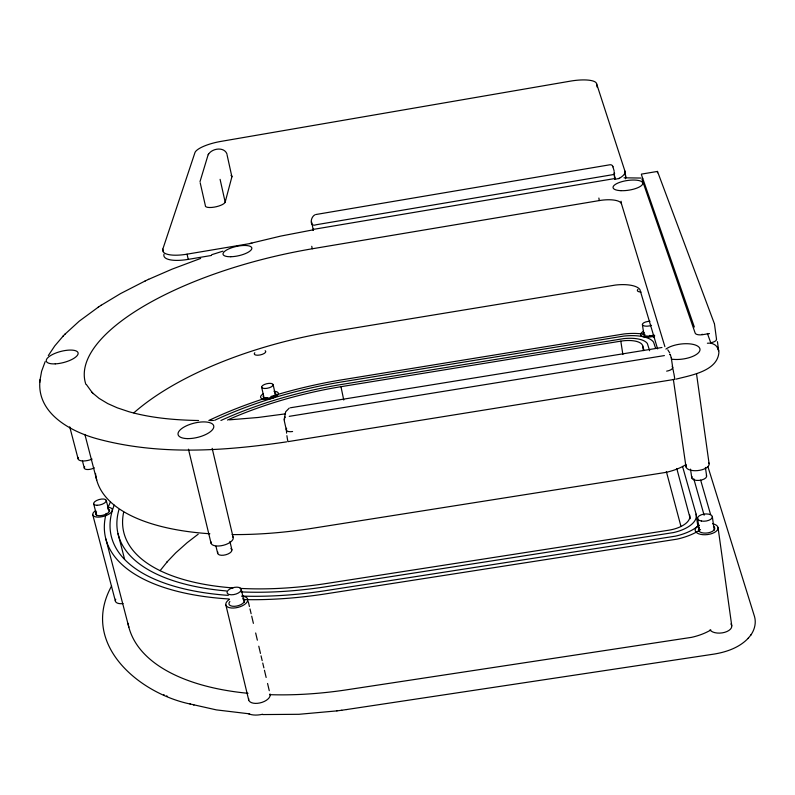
<?xml version="1.0" encoding="UTF-8"?>
<svg xmlns="http://www.w3.org/2000/svg" width="795" height="795" viewBox="0 0 795 795"><rect width="100%" height="100%" fill="white"/><g stroke="black" fill="none" stroke-linecap="round" stroke-linejoin="round"><path stroke-width="1.19" d="M619.534 178.279L614.664 179.431M39.859 381.54C37.236 414.155 71.818 432.192 98.729 439.228C159.984 455.505 224.637 451.033 286.657 441.851M39.939 380.507L41.608 371.285L45.166 361.626M39.81 382.266L39.998 379.781M200.012 181.628L208.012 155.154C210.963 148.486 223.902 146.181 226.943 153.892M284.143 419.452L285.673 411.77L289.271 408.093M284.471 419.651L284.68 416.948L284.789 417.474A6.767 2.743 -12.6 0 1 285.057 416.958M714.417 323.774L657.485 171.422L657.475 172.783M200.191 182.751L205.339 205.498A10.176 3.061 -12.4 0 0 214.322 207.117A10.176 3.061 -12.4 0 0 225.164 202.129L231.902 176.798L227.042 154.747M163.303 251.121L162.826 249.073L194.934 152.66A24.247 6.688 -12.2 0 1 220.682 141.45L570.413 81.13A24.625 6.847 -9.3 0 1 596.528 83.505L624.9 171.044L625.685 176.331A28.352 9.133 -8.9 0 1 625.466 178.776M111.608 585.965C79.739 643.513 138.33 693.3 190.472 704.082M208.191 154.697L208.588 153.912M48.316 355.574L54.776 345.904L63.332 335.868M750.609 635.334C754.495 630.127 756.323 623.171 754.594 616.811L707.888 466.566M160.103 570.671L167.477 561.489L167.119 561.886L175.725 552.863L187.193 542.647L198.203 534.18M346.451 709.567L714.029 654.096C726.59 652.039 739.579 647.557 748.443 638.007M748.065 638.474L751.017 634.827M64.634 334.506L79.242 321.16L98.6 306.94M62.904 336.315L65.061 334.059M100.766 305.519L120.542 293.594L145.455 280.814M98.173 307.218L101.184 305.24M148.357 279.452L172.167 269.117L200.648 258.435M145.117 280.973L148.685 279.303M315.148 214.749C310.467 216.598 308.937 227.618 316.36 224.717L612.16 174.781A2.703 0.865 -8.7 0 0 614.575 173.489L614.068 171.829M211.699 254.708L222.918 251.16M249.64 243.548L280.804 236.075L312.266 230.003M676.167 379.116C690.954 375.26 718.273 371.017 718.948 351.589M316.032 214.491L609.894 164.774A2.693 2.534 -17.7 0 1 612.925 166.831M614.128 173.141L614.933 178.517L313.151 229.417L313.031 230.311A7.94 0.845 80.4 0 1 313.508 230.103M641.525 174.105L657.485 171.422M162.826 249.073A27.924 8.825 -12.8 0 0 187.054 254.171L251.906 243.24M164.028 254.201A27.895 8.884 -12.8 0 0 188.256 259.369L211.49 255.453M85.88 384.373A223.733 82.143 -12.1 0 1 312.266 248.775L599.261 200.579A20.67 6.907 -8.8 0 1 621.461 203.798L664.898 346.67M227.499 420.058A217.343 95.37 -12.4 0 1 340.976 386.688L620.816 341.144A20.123 8.059 -8.3 0 1 642.648 345.696L643.98 350.466M709.488 333.562L702.79 334.655L702.124 334.208L702.204 334.745A6.787 2.683 -7.3 0 1 695.188 333.155L642.092 179.551A5.515 1.789 -8.4 0 1 642.738 178.408M290.404 407.775L661.967 347.485M289.261 416.341L664.391 355.584M285.524 413.837L258.067 417.484L229.348 419.849M262.638 714.566L298.98 714.298L336.981 710.879M341.641 710.263L346.56 709.557M336.851 710.899L341.761 710.243M624.055 177.812L640.989 178.05M209.671 420.515L213.537 420.446M198.571 420.515C175.486 420.088 151.457 418.14 128.86 411.701L117.282 407.825L107.762 403.592L99.097 398.384L92.926 393.247M249.6 713.86L216.359 709.885L189.965 703.943M193.493 704.897L193.99 705.036M163.601 694.591L164.148 694.82M166.602 695.873L167.129 696.102M91.743 392.044L93.263 393.595M92.081 392.392L86.546 384.75M667.78 349.81L669.797 353M717.398 347.316L718.67 350.794A10.166 9.202 -13.8 0 0 707.381 343.231M707.401 333.453L710.74 342.734A6.787 2.713 -7.2 0 0 716.474 339.048M641.356 174.433L694.343 327.043M624.542 172.803L625.685 176.331M612.816 166.403L614.138 170.935M671.308 357.979L670.294 354.491L670.374 355.037A6.897 2.802 -7.7 0 0 669.778 354.411M614.088 174.622L614.933 178.517M700.663 480.16L710.611 514.623M657.604 348.896L639.905 289.539A26.305 9.878 -8.5 0 0 615.429 285.057L330.233 331.982A226.287 93.164 -12.3 0 0 133.838 412.853M655.656 348.389L653.599 342.228A31.959 12.8 -8.3 0 0 623.757 336.086L341.274 382.007A230.232 101.084 -12.4 0 0 214.66 420.307M693.757 478.699L704.131 515.23M649.634 350.734L647.378 343.579A25.5 10.216 -8.3 0 0 623.568 338.65L341.115 384.551A223.196 97.964 -12.4 0 0 220.93 420.476M682.537 466.427L696.102 514.127L697.95 526.986M676.774 468.523L690.229 518.698M666.349 471.524L680.977 526.459M82.441 460.941L84.32 468.126M93.641 503.801L96.752 515.707M69.712 426.806L78.109 458.834M92.767 514.772L115.384 601.09M84.876 434.418L96.702 479.991M105.824 538.871L128.84 627.156M118.018 533.703L124.596 559.213M106.232 500.363L109.004 511.066M188.455 449.195L211.033 543.184M225.869 604.965L248.686 699.968M215.962 546.225L217.691 553.439M229.904 541.375L231.892 549.792M241.203 589.194A7.274 3.458 -14.5 0 1 231.295 594.789A7.274 3.458 -14.5 0 1 229.944 588.946A7.274 3.458 -14.5 0 1 241.203 589.194L244.343 602.481M212.166 448.33L233.173 537.48M248.298 601.716L249.431 606.525M249.998 608.93L251.131 613.74M251.697 616.145L253.396 623.36M255.662 632.979L257.361 640.194M258.782 646.206L260.482 653.42M261.048 655.825L262.181 660.635M262.748 663.04L263.88 667.85M264.447 670.255L266.146 677.469M267.567 683.481L269.267 690.696M187.054 254.171L188.256 259.369M220.096 179.342L225.164 202.129M261.644 387.145L264.089 398.057M284.133 420.038L286.369 430.165M273.122 384.611L275.537 395.522M311.749 246.301L312.266 248.775M340.976 386.688L343.748 400.014M311.62 222.043L313.151 229.417A5.297 1.709 -11.6 0 1 313.538 228.751M598.874 198.044L599.261 200.579M620.816 341.144L622.873 354.52M614.426 176.848L614.744 178.984M596.528 83.505L597.055 87.003M642.39 324.559L643.851 334.377M621.084 201.244L621.461 203.798M642.648 345.696L643.384 350.605M690.517 469.139L691.789 477.954M697.593 518.37L699.371 530.782M671.278 357.68L672.699 367.529M673.355 379.344L685.996 466.884M696.102 514.127L696.36 515.945A30.687 14.747 -7.3 0 1 673.444 532.58L325.274 586.859A223.196 97.964 -12.4 0 1 241.064 591.907M696.509 373.68L709.1 463.714M718.044 527.612L731.758 625.715M705.413 467.43L706.616 475.957M712.34 516.651L714.228 530.076M717.438 341.651L718.67 350.794M714.476 324.022L716.534 339.276M94.347 467.848A6.579 2.633 -15.3 0 1 86.764 469.487A6.579 2.633 -15.3 0 1 84.707 466.854M624.9 171.044A28.381 9.073 -8.9 0 1 618.639 178.676M231.027 175.486A9.798 2.842 -12.3 0 1 231.902 176.798M672.222 366.326A10.275 0.716 79.9 0 1 672.808 368.532M672.977 369.228A10.275 0.716 79.9 0 1 673.643 372.398M673.812 373.262A10.275 0.716 79.9 0 1 674.836 379.344L287.939 441.652A10.136 1.361 81.1 0 1 286.906 435.66M685.439 464.896A38.925 17.57 -7.6 0 1 665.962 472.379L311.223 528.476A232.806 95.877 -12.3 0 1 232.07 534.578M209.86 533.763A232.806 95.877 -12.3 0 1 95.519 473.423M672.649 367.29A6.907 2.842 -7.7 0 1 666.657 371.146M292.59 431.516A6.777 2.782 -12.7 0 1 286.339 429.678L286.528 428.227A10.136 1.361 81.1 0 0 286.617 433.146M689.692 515.031A24.218 11.637 -7.3 0 1 668.684 530.225L325.562 583.629A217.343 95.37 -12.4 0 1 240.14 588.389M233.034 587.932A217.343 95.37 -12.4 0 1 123.682 512.099M269.555 694.661A232.021 111.638 -12.6 0 0 345.726 689.961L691.64 637.332A44.083 23.154 -6.7 0 0 710.829 629.978M248.03 693.3A232.021 111.638 -12.6 0 1 128.005 623.36M226.456 590.953A223.196 97.964 -12.4 0 1 118.982 509.555M241.7 596.081A230.232 101.084 -12.4 0 0 324.916 590.755L675.422 536.148A38.458 18.474 -7.3 0 0 699.053 525.097M228.314 595.375A230.232 101.084 -12.4 0 1 114.212 505.123M243.111 599.579A236.095 103.688 -12.4 0 0 324.618 594.024L677.082 539.139A44.927 21.584 -7.3 0 0 700.534 529.559M229.218 598.993A236.095 103.688 -12.4 0 1 106.212 513.381M108.011 507.757A236.095 103.688 -12.4 0 1 110.376 502.102M208.837 420.476A236.095 103.688 -12.4 0 1 267.388 397.599M270.817 396.526A236.095 103.688 -12.4 0 1 341.403 379.901L623.916 333.96A37.335 14.956 -8.3 0 1 645.013 334.377M649.505 335.44A37.335 14.956 -8.3 0 1 654.414 337.418M665.892 349.084A18.742 7.572 -7.5 0 1 691.59 344.096A18.742 7.572 -7.5 0 1 697.026 354.023A18.742 7.572 -7.5 0 1 671.378 359.121M706.377 475.331A7.483 3.458 -6.8 0 1 699.133 480.399A7.483 3.458 -6.8 0 1 692.048 476.622M708.723 462.75A11.667 5.327 -6.9 0 1 697.483 470.61A11.667 5.327 -6.9 0 1 686.393 464.837M730.913 623.936A11.309 6.002 -5.9 0 1 724.702 632.333A11.309 6.002 -5.9 0 1 709.985 629.938M712.539 523.706A11.527 5.605 -6.5 0 1 715.758 531.636A11.527 5.605 -6.5 0 1 698.805 533.843A11.527 5.605 -6.5 0 1 699.053 525.465M713.423 526.211A8.228 4.005 -6.5 0 1 712.231 531.457A8.228 4.005 -6.5 0 1 701.707 532.68A8.228 4.005 -6.5 0 1 699.292 527.85M641.058 292.073A6.022 2.256 -8.1 0 1 637.958 289.33M651.542 325.344A5.992 2.335 -8 0 1 642.449 324.787A5.992 2.335 -8 0 1 649.992 321.289M654.732 335.887A9.301 3.667 -8 0 1 642.4 336.454A9.301 3.667 -8 0 1 643.632 331.316M653.997 334.874A6.638 2.624 -8 0 1 645.361 335.838A6.638 2.624 -8 0 1 644.268 332.529M273.977 391.269A9.123 3.587 -12.8 0 1 276.69 396.079A9.123 3.587 -12.8 0 1 263.503 399.15A9.123 3.587 -12.8 0 1 263.473 393.714M274.732 392.8A6.519 2.564 -12.8 0 1 270.161 397.758A6.519 2.564 -12.8 0 1 263.562 395.423M265.172 350.714A5.913 2.206 -12.7 0 1 260.064 354.967A5.913 2.206 -12.7 0 1 254.817 352.741M270.012 693.946A11.08 5.823 -15.1 0 1 259.776 702.969A11.08 5.823 -15.1 0 1 248.646 698.467M242.177 596.161A11.289 5.426 -14.6 0 1 245.784 603.514A11.289 5.426 -14.6 0 1 229.556 607.708A11.289 5.426 -14.6 0 1 229.268 599.5M242.892 598.357A8.069 3.876 -14.6 0 1 242.495 603.673A8.069 3.876 -14.6 0 1 232.16 606.197A8.069 3.876 -14.6 0 1 229.874 601.527M262.638 714.248A17.381 9.202 -15.2 0 1 248.229 713.612M230.878 548.57A7.334 3.349 -14.4 0 1 225.85 554.761A7.334 3.349 -14.4 0 1 217.85 552.118M232.508 536.307A11.428 5.158 -14.3 0 1 223.425 545.271A11.428 5.158 -14.3 0 1 211.023 541.852M92.111 459.122A10.246 4.054 -15.2 0 1 81.686 460.891A10.246 4.054 -15.2 0 1 78.337 457.463M123.056 603.584A9.967 4.601 -16.1 0 1 115.732 599.221M107.782 507.28A10.136 4.273 -15.5 0 1 110.445 513.053A10.136 4.273 -15.5 0 1 96.066 516.969A10.136 4.273 -15.5 0 1 95.738 510.559M107.653 508.87A7.244 3.051 -15.5 0 1 107.832 513.073A7.244 3.051 -15.5 0 1 98.401 515.657A7.244 3.051 -15.5 0 1 96.563 511.901M97.129 505.282A6.529 2.723 -15.5 0 0 106.272 500.532A6.529 2.723 -15.5 0 0 96.453 500.582A6.529 2.723 -15.5 0 0 97.129 505.282M55.253 363.862A16.417 5.724 -14.6 0 0 78.099 352.94A16.417 5.724 -14.6 0 0 53.235 354.143A16.417 5.724 -14.6 0 0 55.253 363.862M701.369 521.033A7.423 3.568 -6.6 0 0 712.36 516.879A7.423 3.568 -6.6 0 0 701.19 514.832A7.423 3.568 -6.6 0 0 701.369 521.033M620.975 190.671A15.016 4.889 -8.6 0 0 642.767 183.188A15.016 4.889 -8.6 0 0 619.991 182.254A15.016 4.889 -8.6 0 0 620.975 190.671M264.665 388.497A5.873 2.286 -12.8 0 0 273.142 384.75A5.873 2.286 -12.8 0 0 264.367 384.512A5.873 2.286 -12.8 0 0 264.665 388.497M230.779 256.735A14.737 4.78 -12.4 0 0 251.836 248.06A14.737 4.78 -12.4 0 0 229.666 248.507A14.737 4.78 -12.4 0 0 230.779 256.735M187.858 438.611A18.355 7.334 -13.8 0 0 213.776 426.15A18.355 7.334 -13.8 0 0 186.06 425.991A18.355 7.334 -13.8 0 0 187.858 438.611"/></g></svg>
